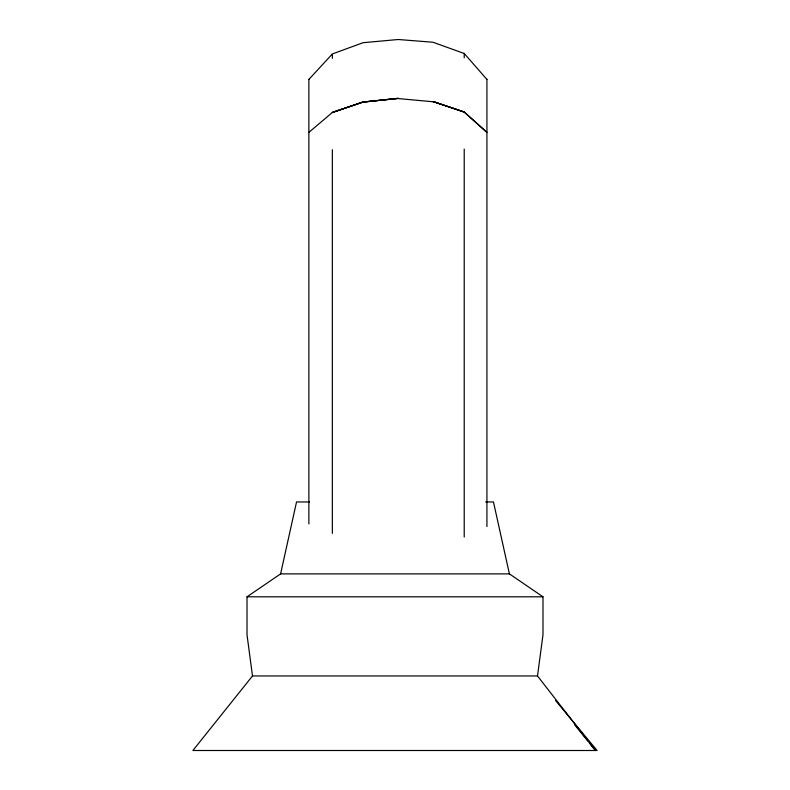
<?xml version="1.0" encoding="UTF-8"?>
<svg xmlns="http://www.w3.org/2000/svg" width="790" height="790" viewBox="0 0 790 790"><rect width="100%" height="100%" fill="white"/><g stroke="black" fill="none" stroke-linecap="round" stroke-linejoin="round"><path stroke-width="1.19" d="M589.261 742.857L595.443 750.5L537.506 675.954L542.987 634.755L542.987 596.806L509.402 573.886L280.598 573.886L247.013 596.806L247.013 634.755L252.494 675.954L192.898 750.5L597.102 750.5L555.528 700.493M280.598 573.886L296.536 501.956L309.562 501.956M308.88 79.425L332.353 53.957L363.035 42.709L398.229 39.5L432.999 42.245L464.224 53.493L486.926 79.425M308.88 132.374L332.353 112.457L363.035 101.999L398.229 98.306M332.353 112.407L363.035 101.999M332.353 112.535L363.035 102.098L398.229 98.365M363.035 102.098L398.229 98.464M485.712 501.956L493.464 501.956L509.402 573.886M247.013 596.806L542.987 596.806M252.494 675.954L537.506 675.954M398.229 98.572L432.999 101.742M464.224 112.012L432.999 101.505L464.224 112.012L486.926 132.374L464.224 112.062L432.999 101.555M574.567 724.697L587.711 740.941M486.926 79.306L486.926 526.575M464.224 53.493L464.224 57.818M464.224 149.093L464.224 536.973M332.353 54.767L332.353 58.332M332.353 149.705L332.353 533.319M308.88 79.306L308.88 523.918"/></g></svg>
